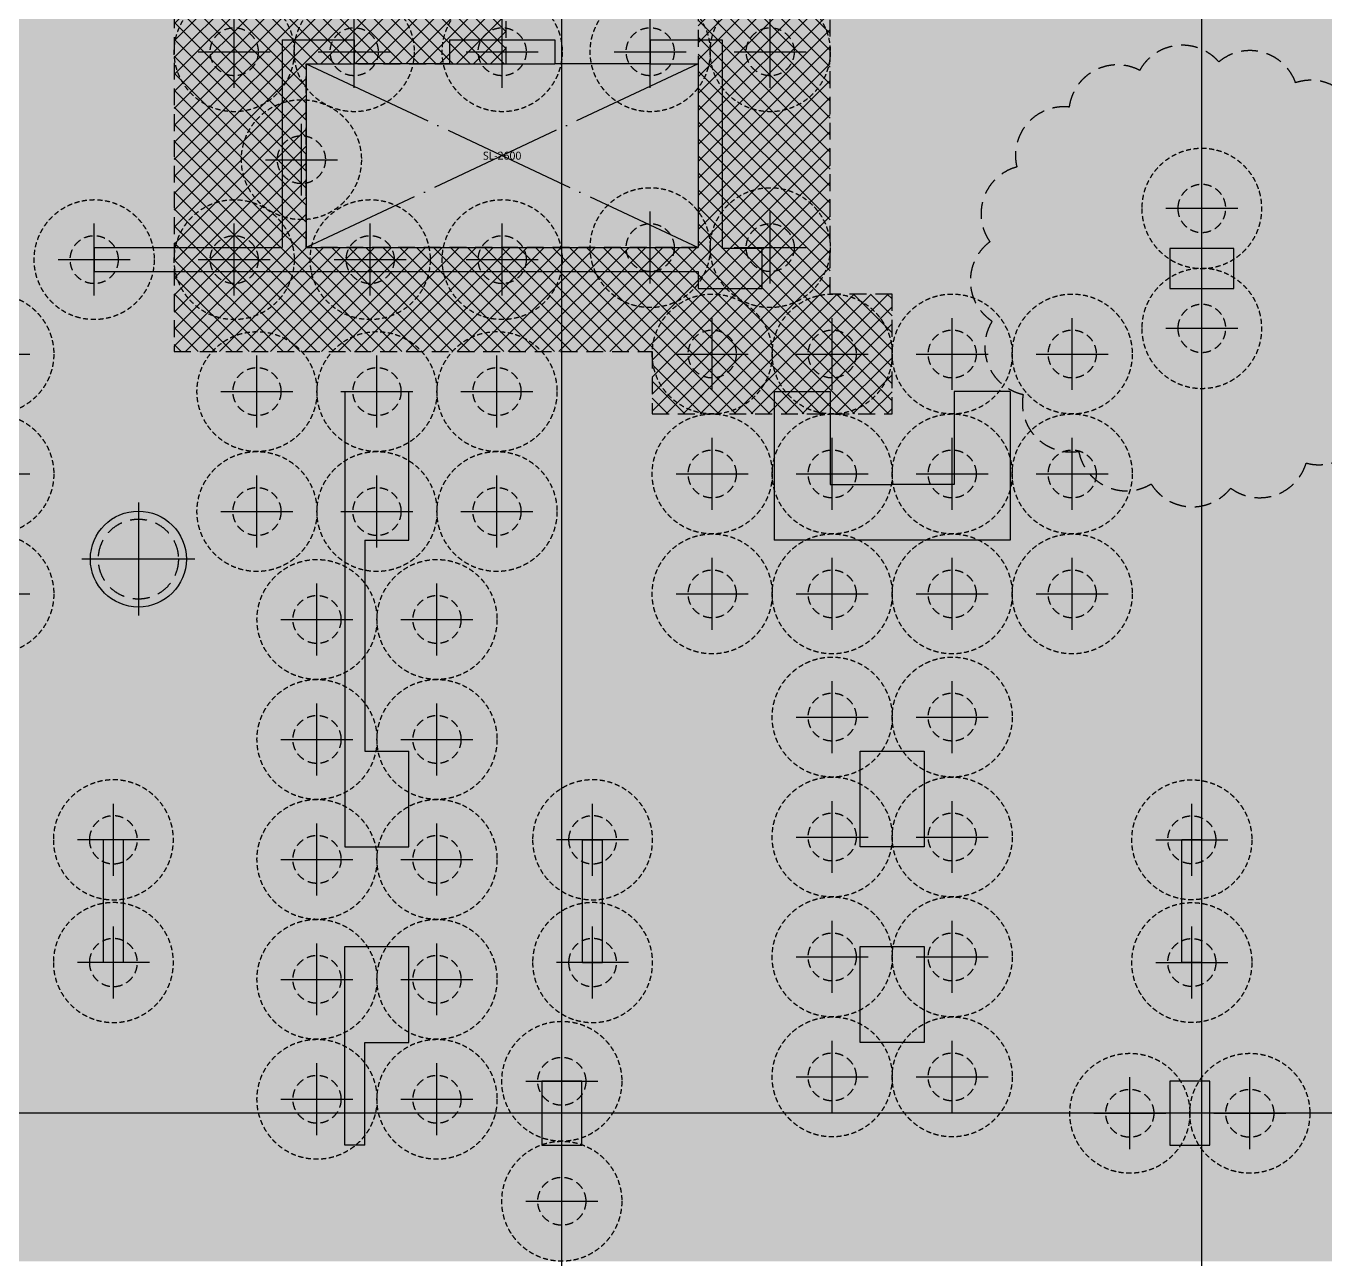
# Model space of a CAD drawing. Header units: millimetres. Extents: x 327808 to 2562540, y -728300 to 402793.
# Drawn here: x 820103 to 836340, y 279041 to 294461 of the extents above; entities that cross this region are included whole.
import ezdxf
from ezdxf.enums import TextEntityAlignment as Align

# ---------------------------------------------------------------- set-up
doc = ezdxf.new("R2010")
doc.units = ezdxf.units.MM
doc.header["$LTSCALE"] = 140
for name, pattern in [('XS-기초$0$CONTINOUS', [0]), ('XS-기초$0$DDOT', [14, 12, -1, 0, -1]), ('XS-기초$0$HID', [2.3, 1.5, -0.8])]:
    doc.linetypes.add(name, pattern=pattern)
for name, color, linetype in [('252', 252, 'Continuous'), ('XS-기초$0$252', 252, 'Continuous'), ('XS-기초$0$CEN-P', 14, 'XS-기초$0$CONTINOUS'), ('XS-기초$0$EL7', 7, 'Continuous'), ('XS-기초$0$OPEN', 9, 'XS-기초$0$DDOT'), ('XS-기초$0$PILE', 3, 'XS-기초$0$HID'), ('XS-기초$0$WALL', 11, 'Continuous'), ('XS-기초$0$기초꺽임', 4, 'XS-기초$0$HID'), ('XS-기초$0$기초꺽임-HAT', 5, 'Continuous'), ('XS-기초$0$집수정-주동', 21, 'Continuous')]:
    doc.layers.add(name, color=color, linetype=linetype)
doc.layers.add('XS-기초$0$0106', color=30, linetype='XS-기초$0$HID', plot=False)
doc.layers.add('XS-기초$0$DEFPOINT', color=144, linetype='Continuous', plot=False)
doc.styles.add('XS-기초$0$맑은고딕', font='malgun.ttf')

# ---------------------------------------------------------------- blocks, each defined once
blk = doc.blocks.new('XS-기초$0$A$C762E058C')
at = {"layer": 'XS-기초$0$252'}
h = blk.add_hatch(color=256, dxfattribs=at)
h.dxf.hatch_style = 1
h.paths.add_polyline_path([(68150, -15900), (68150, -15100), (67650, -15100), (67650, -15900)])
h.paths.add_polyline_path([(60300, -15900), (60300, -15100), (59800, -15100), (59800, -15900)])
h.paths.add_polyline_path([(57590, -15900), (57340, -15900), (57340, -13415), (58140, -13415), (58140, -14615), (57590, -14615)])
h.paths.add_polyline_path([(58140, -12170), (58140, -10970), (57590, -10970), (57590, -8335), (58140, -8335), (58140, -6475), (57340, -6475), (57340, -12170)])
h.paths.add_polyline_path([(64580, -14615), (63780, -14615), (63780, -13415), (64580, -13415)])
h.paths.add_polyline_path([(68050, -13615), (67800, -13615), (67800, -12080), (68050, -12080)])
h.paths.add_polyline_path([(64580, -12170), (63780, -12170), (63780, -10970), (64580, -10970)])
h.paths.add_polyline_path([(70980, -12170), (70480, -12170), (70480, -10970), (71280, -10970), (71280, -15900), (70980, -15900), (70980, -14615), (70480, -14615), (70480, -13415), (70980, -13415)])
h.paths.add_polyline_path([(60310, -13615), (60560, -13615), (60560, -12080), (60310, -12080)])
h.paths.add_polyline_path([(50800, -12170), (50800, -10970), (50000, -10970), (50000, -12170)])
h.paths.add_polyline_path([(50800, -14615), (50800, -13415), (50000, -13415), (50000, -14615)])
h.paths.add_polyline_path([(46830, -13615), (47080, -13615), (47080, -12080), (46830, -12080)])
h.paths.add_polyline_path([(52175, -6475), (52175, -8335), (49225, -8335), (49225, -6475), (49925, -6475), (49925, -7635), (50700, -7635), (51475, -7635), (51475, -6475)])
h.paths.add_polyline_path([(63405, -6475), (63405, -7635), (64180, -7635), (64955, -7635), (64955, -6475), (65655, -6475), (65655, -8335), (62705, -8335), (62705, -6475)])
h.paths.add_polyline_path([(54570, -13615), (54320, -13615), (54320, -12080), (54570, -12080)])
h.paths.add_polyline_path([(62555, -4685), (62055, -4685), (62055, -2075), (61155, -2075), (61155, -2375), (61755, -2375), (61755, -4675), (56855, -4675), (56855, -2375), (57455, -2375), (57455, -2075), (56555, -2075), (56555, -4675), (54205, -4675), (54205, -4975), (61755, -4975), (61755, -5185), (62555, -5185)])
h.paths.add_polyline_path([(59965, -2075), (59965, -2375), (58645, -2375), (58645, -2075)], flags=17)
h.paths.add_polyline_path([(67650, -5185), (68450, -5185), (68450, -4685), (67650, -4685)])
h.paths.add_polyline_path([(80600, -5275), (80600, -4475), (80100, -4475), (80100, -5275)])
h.paths.add_polyline_path([(48285, -215), (48285, -340), (48285, -465), (51055, -465), (51055, -1885), (52105, -1885), (52105, -2375), (52405, -2375), (52405, -1585), (51355, -1585), (51355, -340), (51355, 905), (52405, 905), (52405, 1695), (52105, 1695), (52105, 1205), (51055, 1205), (51055, -215)])
h.paths.add_polyline_path([(48285, 7825), (48285, 7700), (48285, 7575), (51055, 7575), (51055, 6155), (52105, 6155), (52105, 5665), (52405, 5665), (52405, 6455), (51355, 6455), (51355, 7700), (51355, 8945), (52405, 8945), (52405, 9735), (52105, 9735), (52105, 9245), (51055, 9245), (51055, 7825)])
h.paths.add_polyline_path([(51405, 14290), (51405, 14540), (50775, 14540), (50775, 14290)])
h.paths.add_polyline_path([(52105, 13685), (52105, 14485), (52405, 14485), (52405, 13685)])
h.paths.add_polyline_path([(44765, 14270), (45065, 14270), (45065, 14670), (44765, 14670)])
h.paths.add_polyline_path([(45765, 14290), (45765, 14540), (47000, 14540), (47000, 14290)])
h.paths.add_polyline_path([(44765, 21250), (45065, 21250), (45065, 20850), (44765, 20850)])
h.paths.add_polyline_path([(45765, 21230), (45765, 20980), (47000, 20980), (47000, 21230)])
h.paths.add_polyline_path([(51405, 21230), (51405, 20980), (50775, 20980), (50775, 21230)])
h.paths.add_polyline_path([(52105, 21835), (52105, 21035), (52405, 21035), (52405, 21835)])
blk = doc.blocks.new('XS-기초$0$집수정-주동')
at = {"layer": 'XS-기초$0$집수정-주동'}
for p, q in [((0, 707), (0, -707)), ((707, 0), (-707, 0))]:
    blk.add_line(p, q, dxfattribs=at)
blk.add_circle((0, 0), 600, dxfattribs=at)
at = {"layer": 'XS-기초$0$집수정-주동', "linetype": 'XS-기초$0$HID'}
blk.add_circle((0, 0), 500, dxfattribs=at)
blk = doc.blocks.new('XS-기초$0$PILE-600')
at = {"layer": 'XS-기초$0$DEFPOINT', "color": 173, "linetype": 'XS-기초$0$HID', "ltscale": 0.3}
blk.add_circle((0, 0), 750, dxfattribs=at)
at = {"layer": 'XS-기초$0$PILE', "linetype": 'Continuous'}
for p, q in [((0, -450), (0, 450)), ((-450, 0), (450, 0))]:
    blk.add_line(p, q, dxfattribs=at)
at = {"layer": 'XS-기초$0$PILE', "ltscale": 0.5}
blk.add_circle((0, 0), 300, dxfattribs=at)

msp = doc.modelspace()

# ---------------------------------------------------------------- hatches: boundary and pattern name
at = {"layer": '252'}
h = msp.add_hatch(color=256, dxfattribs=at)
h.dxf.hatch_style = 1
h.paths.add_polyline_path([(839380.4, 279013.9), (839380.4, 288988.9), (838630.4, 288988.9), (838630.4, 297788.9), (829805.4, 297788.9), (829805.4, 302138.9), (821345.4, 302138.9), (821345.4, 314823.9), (825155.4, 314823.9), (825155.4, 321073.9), (809680.4, 321073.9), (809680.4, 290468.9), (808975.4, 290468.9), (808975.4, 282838.9), (808225.4, 282838.9), (808225.4, 279013.9)])
at = {"layer": 'XS-기초$0$기초꺽임-HAT'}
h = msp.add_hatch(dxfattribs=at)
h.set_pattern_fill('ANSI37', color=256, scale=1200, style=0)
h.set_pattern_definition([(45, (648440.37, 98063.9), (-106.06602, 106.06602), []), (135, (648440.37, 98063.9), (-106.06602, -106.06602), [])])
h.paths.add_polyline_path([(829805.4, 297788.9), (829805.4, 302138.9), (828505.4, 302138.9), (828505.4, 291688.9), (823605.4, 291688.9), (823605.4, 293988.9), (826105.4, 293988.9), (826105.4, 302138.9), (824805.4, 302138.9), (824805.4, 300288.9), (824405.4, 300288.9), (824405.4, 298788.9), (824805.4, 298788.9), (824805.4, 295288.9), (821955.4, 295288.9), (821955.4, 290388.9), (827930.4, 290388.9), (827930.4, 289608.9), (830930.4, 289608.9), (830930.4, 291108.9), (830155.4, 291108.9), (830155.4, 295888.9), (830405.4, 295888.9), (830405.4, 297788.9)])

# ---------------------------------------------------------------- linework, layer by layer
at = {"layer": 'XS-기초$0$0106'}
msp.add_lwpolyline([(837482.3, 291338.9, 0.5205671), (837298, 292315.9, 0.5205671), (836770.5, 293158.6, 0.5205671), (835972.2, 293751.2, 0.5205671), (835012.9, 294012.4, 0.5205671), (834024.4, 293906.1, 0.5205671), (833142.5, 293447, 0.5205671), (832488.5, 292698.2, 0.5205671), (832152.1, 291762.6, 0.5205671), (832179.8, 290768.7, 0.5205671), (832567.6, 289853.2, 0.5205671), (833262.2, 289141.9, 0.5205671), (834168.2, 288732.6, 0.5205671), (835161.1, 288681.4, 0.5205671), (836104.4, 288995.4, 0.5205671), (836868.5, 289631.5, 0.5205671), (837348.4, 290502.2, 0.5205671)], format="xyb", close=True, dxfattribs=at)
at = {"layer": 'XS-기초$0$CEN-P'}
for p, q in [((826800.4, 260663.9), (826800.4, 341453.9)), ((834800.4, 223613.9), (834800.4, 341453.9)), ((955930.4, 280863.9), (731950.4, 280863.9))]:
    msp.add_line(p, q, dxfattribs=at)
at = {"layer": 'XS-기초$0$EL7'}
for p, q in [((825395.4, 293988.9), (824205.4, 293988.9)), ((827905.4, 293988.9), (826715.4, 293988.9))]:
    msp.add_line(p, q, dxfattribs=at)
at = {"layer": 'XS-기초$0$OPEN'}
for p, q in [((823605.4, 293988.9), (828505.4, 291688.9)), ((828505.4, 293988.9), (823605.4, 291688.9))]:
    msp.add_line(p, q, dxfattribs=at)
at = {"layer": 'XS-기초$0$WALL'}
for p, q in [((823305.4, 294288.9), (823305.4, 291688.9)), ((823305.4, 294288.9), (824205.4, 294288.9)), ((824205.4, 294288.9), (824205.4, 293988.9)), ((825395.4, 294288.9), (826715.4, 294288.9)), ((825395.4, 294288.9), (825395.4, 293988.9)), ((826715.4, 294288.9), (826715.4, 293988.9)), ((827905.4, 294288.9), (828805.4, 294288.9)), ((827905.4, 294288.9), (827905.4, 293988.9)), ((828805.4, 294288.9), (828805.4, 291678.9)), ((823605.4, 293988.9), (823605.4, 291688.9)), ((823605.4, 293988.9), (824205.4, 293988.9)), ((825395.4, 293988.9), (826715.4, 293988.9)), ((827905.4, 293988.9), (828505.4, 293988.9)), ((828505.4, 293988.9), (828505.4, 291688.9)), ((820955.4, 291688.9), (820955.4, 291388.9)), ((820955.4, 291688.9), (823305.4, 291688.9)), ((823605.4, 291688.9), (828505.4, 291688.9)), ((829305.4, 291678.9), (828805.4, 291678.9)), ((829305.4, 291178.9), (829305.4, 291678.9)), ((835200.4, 291678.9), (834400.4, 291678.9)), ((834400.4, 291678.9), (834400.4, 291178.9)), ((835200.4, 291178.9), (835200.4, 291678.9)), ((820955.4, 291388.9), (828505.4, 291388.9)), ((828505.4, 291388.9), (828505.4, 291178.9)), ((828505.4, 291178.9), (829305.4, 291178.9)), ((834400.4, 291178.9), (835200.4, 291178.9)), ((824090.4, 289888.9), (824090.4, 284193.9)), ((824090.4, 289888.9), (824890.4, 289888.9)), ((824890.4, 288028.9), (824890.4, 289888.9)), ((829455.4, 289888.9), (829455.4, 288028.9)), ((829455.4, 289888.9), (830155.4, 289888.9)), ((830155.4, 289888.9), (830155.4, 288728.9)), ((832405.4, 289888.9), (831705.4, 289888.9)), ((831705.4, 289888.9), (831705.4, 288728.9)), ((832405.4, 289888.9), (832405.4, 288028.9)), ((830155.4, 288728.9), (830930.4, 288728.9)), ((831705.4, 288728.9), (830930.4, 288728.9)), ((824340.4, 288028.9), (824890.4, 288028.9)), ((824340.4, 288028.9), (824340.4, 285393.9)), ((832405.4, 288028.9), (829455.4, 288028.9)), ((824340.4, 285393.9), (824890.4, 285393.9)), ((824890.4, 284193.9), (824890.4, 285393.9)), ((830530.4, 284193.9), (830530.4, 285393.9)), ((830530.4, 285393.9), (831330.4, 285393.9)), ((831330.4, 285393.9), (831330.4, 284193.9)), ((821070.4, 282748.9), (821070.4, 284283.9)), ((821320.4, 284283.9), (821070.4, 284283.9)), ((821320.4, 282748.9), (821320.4, 284283.9)), ((824090.4, 284193.9), (824890.4, 284193.9)), ((827060.4, 282748.9), (827060.4, 284283.9)), ((827060.4, 284283.9), (827310.4, 284283.9)), ((827310.4, 282748.9), (827310.4, 284283.9)), ((831330.4, 284193.9), (830530.4, 284193.9)), ((834550.4, 282748.9), (834550.4, 284283.9)), ((834800.4, 284283.9), (834550.4, 284283.9)), ((834800.4, 282748.9), (834800.4, 284283.9)), ((824090.4, 282948.9), (824890.4, 282948.9)), ((824090.4, 280463.9), (824090.4, 282948.9)), ((824890.4, 281748.9), (824890.4, 282948.9)), ((830530.4, 281748.9), (830530.4, 282948.9)), ((830530.4, 282948.9), (831330.4, 282948.9)), ((831330.4, 282948.9), (831330.4, 281748.9)), ((821320.4, 282748.9), (821070.4, 282748.9)), ((827060.4, 282748.9), (827310.4, 282748.9)), ((834800.4, 282748.9), (834550.4, 282748.9)), ((824340.4, 281748.9), (824890.4, 281748.9)), ((824340.4, 280463.9), (824340.4, 281748.9)), ((831330.4, 281748.9), (830530.4, 281748.9)), ((827050.4, 281263.9), (826550.4, 281263.9)), ((826550.4, 281263.9), (826550.4, 280463.9)), ((827050.4, 280463.9), (827050.4, 281263.9)), ((834900.4, 281263.9), (834400.4, 281263.9)), ((834400.4, 281263.9), (834400.4, 280463.9)), ((834900.4, 280463.9), (834900.4, 281263.9)), ((824340.4, 280463.9), (824090.4, 280463.9)), ((826550.4, 280463.9), (827050.4, 280463.9)), ((834400.4, 280463.9), (834900.4, 280463.9))]:
    msp.add_line(p, q, dxfattribs=at)
at = {"layer": 'XS-기초$0$기초꺽임'}
msp.add_lwpolyline([(829805.4, 297788.9), (829805.4, 302138.9), (828505.4, 302138.9), (828505.4, 291688.9), (823605.4, 291688.9), (823605.4, 293988.9), (826105.4, 293988.9), (826105.4, 302138.9), (824805.4, 302138.9), (824805.4, 300288.9), (824405.4, 300288.9), (824405.4, 298788.9), (824805.4, 298788.9), (824805.4, 295288.9), (821955.4, 295288.9), (821955.4, 290388.9), (827930.4, 290388.9), (827930.4, 289608.9), (830930.4, 289608.9), (830930.4, 291108.9), (830155.4, 291108.9), (830155.4, 295888.9), (830405.4, 295888.9), (830405.4, 297788.9)], close=True, dxfattribs=at)

# ---------------------------------------------------------------- block references
at = {"layer": 'XS-기초$0$252'}
msp.add_blockref('XS-기초$0$A$C762E058C', (766750.4, 296363.9), dxfattribs=at)
at = {"layer": 'XS-기초$0$PILE'}
for p in [(822705.4, 294138.9), (824205.4, 294138.9), (826055.4, 294138.9), (827905.4, 294138.9), (829405.4, 294138.9), (823545.4, 292788.9), (827905.4, 291688.9), (829405.4, 291688.9), (820955.4, 291538.9), (822705.4, 291538.9), (824405.4, 291538.9), (826055.4, 291538.9), (819700.4, 290358.9), (828680.4, 290358.9), (830180.4, 290358.9), (831680.4, 290358.9), (833180.4, 290358.9), (822990.4, 289888.9), (824490.4, 289888.9), (825990.4, 289888.9), (819700.4, 288858.9), (828680.4, 288858.9), (830180.4, 288858.9), (831680.4, 288858.9), (833180.4, 288858.9), (822990.4, 288388.9), (824490.4, 288388.9), (825990.4, 288388.9), (819700.4, 287358.9), (828680.4, 287358.9), (830180.4, 287358.9), (831680.4, 287358.9), (833180.4, 287358.9), (823740.4, 287038.9), (825240.4, 287038.9), (830180.4, 285818.9), (831680.4, 285818.9), (823740.4, 285538.9), (825240.4, 285538.9), (830180.4, 284318.9), (831680.4, 284318.9), (834675.4, 284283.9), (823740.4, 284038.9), (825240.4, 284038.9), (830180.4, 282818.9), (831680.4, 282818.9), (834675.4, 282748.9), (823740.4, 282538.9), (825240.4, 282538.9), (830180.4, 281318.9), (831680.4, 281318.9), (826800.4, 281263.9), (823740.4, 281038.9), (825240.4, 281038.9), (833900.4, 280863.9), (835400.4, 280863.9), (826800.4, 279763.9)]:
    msp.add_blockref('XS-기초$0$PILE-600', p, dxfattribs=at)
at = {"layer": 'XS-기초$0$PILE', "xscale": -1}
for p in [(834800.4, 292178.9), (834800.4, 290678.9), (821195.4, 284283.9), (827185.4, 284283.9), (821195.4, 282748.9), (827185.4, 282748.9)]:
    msp.add_blockref('XS-기초$0$PILE-600', p, dxfattribs=at)
at = {"layer": 'XS-기초$0$집수정-주동'}
msp.add_blockref('XS-기초$0$집수정-주동', (821507.9, 287793.9), dxfattribs=at)

# ---------------------------------------------------------------- texts
at = {"layer": 'XS-기초$0$DEFPOINT', "color": 2, "style": 'XS-기초$0$맑은고딕'}
msp.add_text('SL-2600', height=100, dxfattribs=at).set_placement((826055.4, 292838.9), align=Align.MIDDLE_CENTER)

doc.saveas('drawing.dxf')
